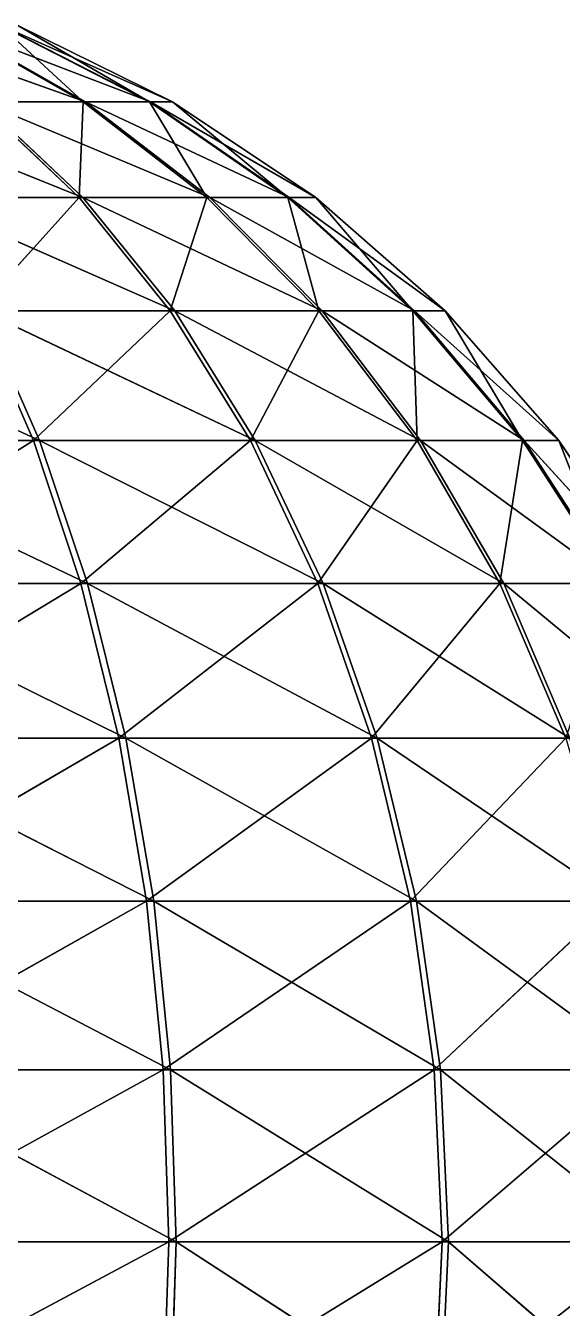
# Model space of a CAD drawing. Header units: metres. Extents: x -221 to 289, y -256 to 250.
# Drawn here: x 71.9 to 112.7, y -5.1 to 92.4 of the extents above; entities that cross this region are included whole.
import ezdxf

# ---------------------------------------------------------------- set-up
doc = ezdxf.new("R2010")
doc.units = ezdxf.units.M

msp = doc.modelspace()

# ---------------------------------------------------------------- linework, layer by layer
for p, q in [((60.225517, 92.38795, -734.4597), (76.46001, 86.60254, -736.57385)), ((66.15254, 92.38795, -780.6738), (76.292786, 86.60254, -786.57355)), ((66.28053, 92.38795, -742.40564), (81.41467, 86.60254, -748.64954)), ((66.28053, 92.38795, -742.40564), (76.46001, 86.60254, -736.57385)), ((70.00641, 92.38795, -771.45703), (76.292786, 86.60254, -786.57355)), ((70.00641, 92.38795, -771.45703), (81.32811, 86.60254, -774.5313)), ((70.07266, 92.38795, -751.648), (83.07509, 86.60254, -761.5961)), ((70.07266, 92.38795, -751.648), (81.41467, 86.60254, -748.64954)), ((71.34349, 92.38795, -761.5569), (81.32811, 86.60254, -774.5313)), ((71.34349, 92.38795, -761.5569), (83.07509, 86.60254, -761.5961)), ((58.22005, 86.60254, -718.2115), (76.26503, 79.335335, -718.52716)), ((68.312256, 86.60254, -796.9023), (76.292786, 86.60254, -786.57355)), ((68.312256, 86.60254, -796.9023), (75.97708, 79.335335, -804.6185)), ((76.46001, 86.60254, -736.57385), (68.54875, 86.60254, -726.192)), ((68.54875, 86.60254, -726.192), (85.897156, 79.335335, -731.1673)), ((68.54875, 86.60254, -726.192), (76.26503, 79.335335, -718.52716)), ((76.292786, 86.60254, -786.57355), (75.97708, 79.335335, -804.6185)), ((76.292786, 86.60254, -786.57355), (81.32811, 86.60254, -774.5313)), ((76.292786, 86.60254, -786.57355), (85.69356, 79.335335, -792.0431)), ((81.41467, 86.60254, -748.64954), (76.46001, 86.60254, -736.57385)), ((76.46001, 86.60254, -736.57385), (91.929565, 79.335335, -745.86975)), ((76.46001, 86.60254, -736.57385), (85.897156, 79.335335, -731.1673)), ((81.32811, 86.60254, -774.5313), (83.07509, 86.60254, -761.5961)), ((81.32811, 86.60254, -774.5313), (85.69356, 79.335335, -792.0431)), ((81.32811, 86.60254, -774.5313), (91.82417, 79.335335, -777.38135)), ((83.07509, 86.60254, -761.5961), (81.41467, 86.60254, -748.64954)), ((81.41467, 86.60254, -748.64954), (93.95117, 79.335335, -761.6325)), ((81.41467, 86.60254, -748.64954), (91.929565, 79.335335, -745.86975)), ((83.07509, 86.60254, -761.5961), (91.82417, 79.335335, -777.38135)), ((83.07509, 86.60254, -761.5961), (93.95117, 79.335335, -761.6325)), ((63.336945, 79.335335, -814.2507), (75.97708, 79.335335, -804.6185)), ((76.26503, 79.335335, -718.52716), (63.689594, 79.335335, -708.8107)), ((63.689594, 79.335335, -708.8107), (83.24231, 70.71068, -711.5964)), ((75.97708, 79.335335, -804.6185), (68.22569, 70.71068, -822.78406)), ((75.97708, 79.335335, -804.6185), (85.69356, 79.335335, -792.0431)), ((75.97708, 79.335335, -804.6185), (82.90785, 70.71068, -811.5958)), ((85.897156, 79.335335, -731.1673), (76.26503, 79.335335, -718.52716)), ((76.26503, 79.335335, -718.52716), (94.43051, 70.71068, -726.27856)), ((76.26503, 79.335335, -718.52716), (83.24231, 70.71068, -711.5964)), ((85.69356, 79.335335, -792.0431), (82.90785, 70.71068, -811.5958)), ((85.69356, 79.335335, -792.0431), (91.82417, 79.335335, -777.38135)), ((85.69356, 79.335335, -792.0431), (94.19402, 70.71068, -796.98883)), ((91.929565, 79.335335, -745.86975), (85.897156, 79.335335, -731.1673)), ((85.897156, 79.335335, -731.1673), (101.43746, 70.71068, -743.35614)), ((85.897156, 79.335335, -731.1673), (94.43051, 70.71068, -726.27856)), ((91.82417, 79.335335, -777.38135), (93.95117, 79.335335, -761.6325)), ((91.82417, 79.335335, -777.38135), (94.19402, 70.71068, -796.98883)), ((91.82417, 79.335335, -777.38135), (101.31504, 70.71068, -779.9585)), ((93.95117, 79.335335, -761.6325), (91.929565, 79.335335, -745.86975)), ((91.929565, 79.335335, -745.86975), (103.78565, 70.71068, -761.6654)), ((91.929565, 79.335335, -745.86975), (101.43746, 70.71068, -743.35614)), ((93.95117, 79.335335, -761.6325), (101.31504, 70.71068, -779.9585)), ((93.95117, 79.335335, -761.6325), (103.78565, 70.71068, -761.6654)), ((51.604973, 70.71068, -693.1892), (72.9726, 60.876144, -692.8555)), ((68.22569, 70.71068, -822.78406), (82.90785, 70.71068, -811.5958)), ((68.22569, 70.71068, -822.78406), (72.513016, 60.876144, -830.2676)), ((83.24231, 70.71068, -711.5964), (68.63532, 70.71068, -700.31024)), ((68.63532, 70.71068, -700.31024), (89.36122, 60.876144, -705.5183)), ((68.63532, 70.71068, -700.31024), (72.9726, 60.876144, -692.8555)), ((82.90785, 70.71068, -811.5958), (72.513016, 60.876144, -830.2676)), ((82.90785, 70.71068, -811.5958), (94.19402, 70.71068, -796.98883)), ((82.90785, 70.71068, -811.5958), (88.98598, 60.876144, -817.7147)), ((94.43051, 70.71068, -726.27856), (83.24231, 70.71068, -711.5964)), ((83.24231, 70.71068, -711.5964), (101.91406, 60.876144, -721.9912)), ((83.24231, 70.71068, -711.5964), (89.36122, 60.876144, -705.5183)), ((94.19402, 70.71068, -796.98883), (88.98598, 60.876144, -817.7147)), ((94.19402, 70.71068, -796.98883), (101.31504, 70.71068, -779.9585)), ((94.19402, 70.71068, -796.98883), (101.648735, 60.876144, -801.3261)), ((101.43746, 70.71068, -743.35614), (94.43051, 70.71068, -726.27856)), ((94.43051, 70.71068, -726.27856), (109.77566, 60.876144, -741.1518)), ((94.43051, 70.71068, -726.27856), (101.91406, 60.876144, -721.9912)), ((101.31504, 70.71068, -779.9585), (103.78565, 70.71068, -761.6654)), ((101.31504, 70.71068, -779.9585), (101.648735, 60.876144, -801.3261)), ((101.31504, 70.71068, -779.9585), (109.63831, 60.876144, -782.21857)), ((103.78565, 70.71068, -761.6654), (101.43746, 70.71068, -743.35614)), ((101.43746, 70.71068, -743.35614), (112.410255, 60.876144, -761.6942)), ((101.43746, 70.71068, -743.35614), (109.77566, 60.876144, -741.1518)), ((103.78565, 70.71068, -761.6654), (109.63831, 60.876144, -782.21857)), ((103.78565, 70.71068, -761.6654), (112.410255, 60.876144, -761.6942)), ((53.352448, 60.876144, -838.1292), (72.513016, 60.876144, -830.2676)), ((72.9726, 60.876144, -692.8555), (53.86505, 60.876144, -684.86597)), ((53.86505, 60.876144, -684.86597), (76.62724, 49.999996, -686.5741)), ((72.513016, 60.876144, -830.2676), (55.209854, 49.999996, -845.155)), ((72.513016, 60.876144, -830.2676), (88.98598, 60.876144, -817.7147)), ((72.513016, 60.876144, -830.2676), (76.12556, 49.999996, -836.5733)), ((89.36122, 60.876144, -705.5183), (72.9726, 60.876144, -692.8555)), ((72.9726, 60.876144, -692.8555), (94.51708, 49.999996, -700.3968)), ((72.9726, 60.876144, -692.8555), (76.62724, 49.999996, -686.5741)), ((88.98598, 60.876144, -817.7147), (76.12556, 49.999996, -836.5733)), ((88.98598, 60.876144, -817.7147), (101.648735, 60.876144, -801.3261)), ((88.98598, 60.876144, -817.7147), (94.10746, 49.999996, -822.8706)), ((101.91406, 60.876144, -721.9912), (89.36122, 60.876144, -705.5183)), ((89.36122, 60.876144, -705.5183), (108.21977, 49.999996, -718.3787)), ((89.36122, 60.876144, -705.5183), (94.51708, 49.999996, -700.3968)), ((101.648735, 60.876144, -801.3261), (94.10746, 49.999996, -822.8706)), ((101.648735, 60.876144, -801.3261), (109.63831, 60.876144, -782.21857)), ((101.648735, 60.876144, -801.3261), (107.93014, 49.999996, -804.9808)), ((109.77566, 60.876144, -741.1518), (101.91406, 60.876144, -721.9912)), ((101.91406, 60.876144, -721.9912), (116.8015, 49.999996, -739.29443)), ((101.91406, 60.876144, -721.9912), (108.21977, 49.999996, -718.3787)), ((109.63831, 60.876144, -782.21857), (107.93014, 49.999996, -804.9808)), ((109.63831, 60.876144, -782.21857), (112.410255, 60.876144, -761.6942)), ((109.63831, 60.876144, -782.21857), (116.651566, 49.999996, -784.1229)), ((112.410255, 60.876144, -761.6942), (109.77566, 60.876144, -741.1518)), ((109.77566, 60.876144, -741.1518), (119.67743, 49.999996, -761.7185)), ((109.77566, 60.876144, -741.1518), (116.8015, 49.999996, -739.29443)), ((112.410255, 60.876144, -761.6942), (116.651566, 49.999996, -784.1229)), ((112.410255, 60.876144, -761.6942), (119.67743, 49.999996, -761.7185)), ((55.209854, 49.999996, -845.155), (76.12556, 49.999996, -836.5733)), ((76.62724, 49.999996, -686.5741), (55.76941, 49.999996, -677.85266)), ((55.76941, 49.999996, -677.85266), (79.53668, 38.26834, -681.5735)), ((76.12556, 49.999996, -836.5733), (56.688526, 38.26834, -850.7483)), ((76.12556, 49.999996, -836.5733), (94.10746, 49.999996, -822.8706)), ((76.12556, 49.999996, -836.5733), (79.00148, 38.26834, -841.59326)), ((94.51708, 49.999996, -700.3968), (76.62724, 49.999996, -686.5741)), ((76.62724, 49.999996, -686.5741), (98.62164, 38.26834, -696.3196)), ((76.62724, 49.999996, -686.5741), (79.53668, 38.26834, -681.5735)), ((94.10746, 49.999996, -822.8706), (79.00148, 38.26834, -841.59326)), ((94.10746, 49.999996, -822.8706), (107.93014, 49.999996, -804.9808)), ((94.10746, 49.999996, -822.8706), (98.18466, 38.26834, -826.97516)), ((108.21977, 49.999996, -718.3787), (94.51708, 49.999996, -700.3968)), ((94.51708, 49.999996, -700.3968), (113.23973, 38.26834, -715.50275)), ((94.51708, 49.999996, -700.3968), (98.62164, 38.26834, -696.3196)), ((107.93014, 49.999996, -804.9808), (98.18466, 38.26834, -826.97516)), ((107.93014, 49.999996, -804.9808), (116.651566, 49.999996, -784.1229)), ((107.93014, 49.999996, -804.9808), (112.93074, 38.26834, -807.8902)), ((116.8015, 49.999996, -739.29443), (108.21977, 49.999996, -718.3787)), ((108.21977, 49.999996, -718.3787), (122.394745, 38.26834, -737.81573)), ((108.21977, 49.999996, -718.3787), (113.23973, 38.26834, -715.50275)), ((56.688526, 38.26834, -850.7483), (79.00148, 38.26834, -841.59326)), ((79.53668, 38.26834, -681.5735), (57.28547, 38.26834, -672.2695)), ((57.28547, 38.26834, -672.2695), (81.65117, 25.881907, -677.9393)), ((79.00148, 38.26834, -841.59326), (57.763176, 25.881907, -854.81323)), ((79.00148, 38.26834, -841.59326), (98.18466, 38.26834, -826.97516)), ((79.00148, 38.26834, -841.59326), (81.09161, 25.881907, -845.2416)), ((98.62164, 38.26834, -696.3196), (79.53668, 38.26834, -681.5735)), ((79.53668, 38.26834, -681.5735), (101.60469, 25.881907, -693.35645)), ((79.53668, 38.26834, -681.5735), (81.65117, 25.881907, -677.9393)), ((98.18466, 38.26834, -826.97516), (81.09161, 25.881907, -845.2416)), ((98.18466, 38.26834, -826.97516), (112.93074, 38.26834, -807.8902)), ((98.18466, 38.26834, -826.97516), (101.14781, 25.881907, -829.95825)), ((113.23973, 38.26834, -715.50275), (98.62164, 38.26834, -696.3196)), ((98.62164, 38.26834, -696.3196), (116.888054, 25.881907, -713.41266)), ((98.62164, 38.26834, -696.3196), (101.60469, 25.881907, -693.35645)), ((112.93074, 38.26834, -807.8902), (101.14781, 25.881907, -829.95825)), ((57.763176, 25.881907, -854.81323), (81.09161, 25.881907, -845.2416)), ((81.65117, 25.881907, -677.9393), (58.387283, 25.881907, -668.21173)), ((58.387283, 25.881907, -668.21173), (82.9345, 13.052625, -675.7335)), ((81.09161, 25.881907, -845.2416), (58.415405, 13.052625, -857.2804)), ((81.09161, 25.881907, -845.2416), (101.14781, 25.881907, -829.95825)), ((81.09161, 25.881907, -845.2416), (82.36017, 13.052625, -847.4559)), ((101.60469, 25.881907, -693.35645), (81.65117, 25.881907, -677.9393)), ((81.65117, 25.881907, -677.9393), (103.415184, 13.052625, -691.55804)), ((81.65117, 25.881907, -677.9393), (82.9345, 13.052625, -675.7335)), ((101.14781, 25.881907, -829.95825), (82.36017, 13.052625, -847.4559)), ((101.14781, 25.881907, -829.95825), (116.565, 25.881907, -810.0047)), ((101.14781, 25.881907, -829.95825), (102.946236, 13.052625, -831.76874)), ((116.888054, 25.881907, -713.41266), (101.60469, 25.881907, -693.35645)), ((101.60469, 25.881907, -693.35645), (119.102325, 13.052625, -712.1441)), ((101.60469, 25.881907, -693.35645), (103.415184, 13.052625, -691.55804)), ((116.565, 25.881907, -810.0047), (102.946236, 13.052625, -831.76874)), ((58.415405, 13.052625, -857.2804), (82.36017, 13.052625, -847.4559)), ((82.36017, 13.052625, -847.4559), (58.634068, -0.000004, -858.1075)), ((82.9345, 13.052625, -675.7335), (59.056, 13.052625, -665.749)), ((59.056, 13.052625, -665.749), (83.36474, -0.000004, -674.9941)), ((82.36017, 13.052625, -847.4559), (102.946236, 13.052625, -831.76874)), ((82.36017, 13.052625, -847.4559), (82.78544, -0.000004, -848.1982)), ((102.946236, 13.052625, -831.76874), (82.78544, -0.000004, -848.1982)), ((103.415184, 13.052625, -691.55804), (82.9345, 13.052625, -675.7335)), ((82.9345, 13.052625, -675.7335), (104.02215, -0.000004, -690.9551)), ((82.9345, 13.052625, -675.7335), (83.36474, -0.000004, -674.9941)), ((102.946236, 13.052625, -831.76874), (118.770744, 13.052625, -811.288)), ((102.946236, 13.052625, -831.76874), (103.54916, -0.000004, -832.3757)), ((119.102325, 13.052625, -712.1441), (103.415184, 13.052625, -691.55804)), ((103.415184, 13.052625, -691.55804), (119.84465, -0.000004, -711.7188)), ((103.415184, 13.052625, -691.55804), (104.02215, -0.000004, -690.9551)), ((118.770744, 13.052625, -811.288), (103.54916, -0.000004, -832.3757)), ((82.78544, -0.000004, -848.1982), (58.41541, -13.052622, -857.2804)), ((58.634068, -0.000004, -858.1075), (82.78544, -0.000004, -848.1982)), ((83.36474, -0.000004, -674.9941), (59.28019, -0.000004, -664.9234)), ((82.78544, -0.000004, -848.1982), (82.36017, -13.052622, -847.4559)), ((103.54916, -0.000004, -832.3757), (82.36017, -13.052622, -847.4559)), ((82.78544, -0.000004, -848.1982), (103.54916, -0.000004, -832.3757)), ((83.36474, -0.000004, -674.9941), (82.93451, -13.052622, -675.7335)), ((104.02215, -0.000004, -690.9551), (83.36474, -0.000004, -674.9941)), ((83.36474, -0.000004, -674.9941), (103.415184, -13.052622, -691.55804)), ((103.54916, -0.000004, -832.3757), (102.946236, -13.052622, -831.76874)), ((104.02215, -0.000004, -690.9551), (103.415184, -13.052622, -691.55804)), ((103.54916, -0.000004, -832.3757), (119.5102, -0.000004, -811.71826)), ((119.84465, -0.000004, -711.7188), (104.02215, -0.000004, -690.9551)), ((104.02215, -0.000004, -690.9551), (119.10233, -13.052622, -712.1441))]:
    msp.add_line(p, q)
for points in [[(76.46001, 86.60254, -736.57385), (66.28053, 92.38795, -742.40564), (60.225517, 92.38795, -734.4597), (60.225616, 92.38805, -734.4596)], [(76.46001, 86.60254, -736.57385), (60.225517, 92.38795, -734.4597), (68.54875, 86.60254, -726.192), (68.54885, 86.60264, -726.1919)], [(76.292786, 86.60254, -786.57355), (66.15254, 92.38795, -780.6738), (70.00641, 92.38795, -771.45703), (70.00651, 92.38805, -771.4569)], [(68.312256, 86.60254, -796.9023), (66.15254, 92.38795, -780.6738), (76.292786, 86.60254, -786.57355), (76.292885, 86.60264, -786.5734)], [(81.41467, 86.60254, -748.64954), (70.07266, 92.38795, -751.648), (66.28053, 92.38795, -742.40564), (66.28063, 92.38805, -742.4055)], [(81.41467, 86.60254, -748.64954), (66.28053, 92.38795, -742.40564), (76.46001, 86.60254, -736.57385), (76.460106, 86.60264, -736.5737)], [(81.32811, 86.60254, -774.5313), (70.00641, 92.38795, -771.45703), (71.34349, 92.38795, -761.5569), (71.34359, 92.38805, -761.55676)], [(76.292786, 86.60254, -786.57355), (70.00641, 92.38795, -771.45703), (81.32811, 86.60254, -774.5313), (81.32821, 86.60264, -774.5312)], [(83.07509, 86.60254, -761.5961), (71.34349, 92.38795, -761.5569), (70.07266, 92.38795, -751.648), (70.07276, 92.38805, -751.6479)], [(83.07509, 86.60254, -761.5961), (70.07266, 92.38795, -751.648), (81.41467, 86.60254, -748.64954), (81.41477, 86.60264, -748.6494)], [(81.32811, 86.60254, -774.5313), (71.34349, 92.38795, -761.5569), (83.07509, 86.60254, -761.5961), (83.07519, 86.60264, -761.596)], [(76.26503, 79.335335, -718.52716), (68.54875, 86.60254, -726.192), (58.22005, 86.60254, -718.2115), (58.22015, 86.60264, -718.21136)], [(76.26503, 79.335335, -718.52716), (58.22005, 86.60254, -718.2115), (63.689594, 79.335335, -708.8107), (63.689693, 79.335434, -708.8106)], [(63.336945, 79.335335, -814.2507), (68.312256, 86.60254, -796.9023), (75.97708, 79.335335, -804.6185), (75.97718, 79.335434, -804.6184)], [(75.97708, 79.335335, -804.6185), (68.312256, 86.60254, -796.9023), (76.292786, 86.60254, -786.57355), (76.292885, 86.60264, -786.5734)], [(85.897156, 79.335335, -731.1673), (76.46001, 86.60254, -736.57385), (68.54875, 86.60254, -726.192), (68.54885, 86.60264, -726.1919)], [(85.897156, 79.335335, -731.1673), (68.54875, 86.60254, -726.192), (76.26503, 79.335335, -718.52716), (76.26513, 79.335434, -718.52704)], [(75.97708, 79.335335, -804.6185), (76.292786, 86.60254, -786.57355), (85.69356, 79.335335, -792.0431), (85.69366, 79.335434, -792.04297)], [(85.69356, 79.335335, -792.0431), (76.292786, 86.60254, -786.57355), (81.32811, 86.60254, -774.5313), (81.32821, 86.60264, -774.5312)], [(91.929565, 79.335335, -745.86975), (81.41467, 86.60254, -748.64954), (76.46001, 86.60254, -736.57385), (76.460106, 86.60264, -736.5737)], [(91.929565, 79.335335, -745.86975), (76.46001, 86.60254, -736.57385), (85.897156, 79.335335, -731.1673), (85.897255, 79.335434, -731.1672)], [(91.82417, 79.335335, -777.38135), (81.32811, 86.60254, -774.5313), (83.07509, 86.60254, -761.5961), (83.07519, 86.60264, -761.596)], [(85.69356, 79.335335, -792.0431), (81.32811, 86.60254, -774.5313), (91.82417, 79.335335, -777.38135), (91.82427, 79.335434, -777.3812)], [(93.95117, 79.335335, -761.6325), (83.07509, 86.60254, -761.5961), (81.41467, 86.60254, -748.64954), (81.41477, 86.60264, -748.6494)], [(93.95117, 79.335335, -761.6325), (81.41467, 86.60254, -748.64954), (91.929565, 79.335335, -745.86975), (91.929665, 79.335434, -745.8696)], [(91.82417, 79.335335, -777.38135), (83.07509, 86.60254, -761.5961), (93.95117, 79.335335, -761.6325), (93.95127, 79.335434, -761.6324)], [(68.22569, 70.71068, -822.78406), (63.336945, 79.335335, -814.2507), (75.97708, 79.335335, -804.6185), (75.97718, 79.335434, -804.6184)], [(83.24231, 70.71068, -711.5964), (76.26503, 79.335335, -718.52716), (63.689594, 79.335335, -708.8107), (63.689693, 79.335434, -708.8106)], [(83.24231, 70.71068, -711.5964), (63.689594, 79.335335, -708.8107), (68.63532, 70.71068, -700.31024), (68.63542, 70.71078, -700.3101)], [(68.22569, 70.71068, -822.78406), (75.97708, 79.335335, -804.6185), (82.90785, 70.71068, -811.5958), (82.90795, 70.71078, -811.5957)], [(82.90785, 70.71068, -811.5958), (75.97708, 79.335335, -804.6185), (85.69356, 79.335335, -792.0431), (85.69366, 79.335434, -792.04297)], [(94.43051, 70.71068, -726.27856), (85.897156, 79.335335, -731.1673), (76.26503, 79.335335, -718.52716), (76.26513, 79.335434, -718.52704)], [(94.43051, 70.71068, -726.27856), (76.26503, 79.335335, -718.52716), (83.24231, 70.71068, -711.5964), (83.24241, 70.71078, -711.59625)], [(82.90785, 70.71068, -811.5958), (85.69356, 79.335335, -792.0431), (94.19402, 70.71068, -796.98883), (94.19412, 70.71078, -796.9887)], [(94.19402, 70.71068, -796.98883), (85.69356, 79.335335, -792.0431), (91.82417, 79.335335, -777.38135), (91.82427, 79.335434, -777.3812)], [(101.43746, 70.71068, -743.35614), (91.929565, 79.335335, -745.86975), (85.897156, 79.335335, -731.1673), (85.897255, 79.335434, -731.1672)], [(101.43746, 70.71068, -743.35614), (85.897156, 79.335335, -731.1673), (94.43051, 70.71068, -726.27856), (94.43061, 70.71078, -726.27844)], [(101.31504, 70.71068, -779.9585), (91.82417, 79.335335, -777.38135), (93.95117, 79.335335, -761.6325), (93.95127, 79.335434, -761.6324)], [(94.19402, 70.71068, -796.98883), (91.82417, 79.335335, -777.38135), (101.31504, 70.71068, -779.9585), (101.31514, 70.71078, -779.9584)], [(103.78565, 70.71068, -761.6654), (93.95117, 79.335335, -761.6325), (91.929565, 79.335335, -745.86975), (91.929665, 79.335434, -745.8696)], [(103.78565, 70.71068, -761.6654), (91.929565, 79.335335, -745.86975), (101.43746, 70.71068, -743.35614), (101.43756, 70.71078, -743.356)], [(101.31504, 70.71068, -779.9585), (93.95117, 79.335335, -761.6325), (103.78565, 70.71068, -761.6654), (103.78575, 70.71078, -761.6653)], [(72.9726, 60.876144, -692.8555), (68.63532, 70.71068, -700.31024), (51.604973, 70.71068, -693.1892), (51.605072, 70.71078, -693.1891)], [(72.9726, 60.876144, -692.8555), (51.604973, 70.71068, -693.1892), (53.86505, 60.876144, -684.86597), (53.86515, 60.876244, -684.86584)], [(53.352448, 60.876144, -838.1292), (68.22569, 70.71068, -822.78406), (72.513016, 60.876144, -830.2676), (72.513115, 60.876244, -830.26746)], [(72.513016, 60.876144, -830.2676), (68.22569, 70.71068, -822.78406), (82.90785, 70.71068, -811.5958), (82.90795, 70.71078, -811.5957)], [(89.36122, 60.876144, -705.5183), (83.24231, 70.71068, -711.5964), (68.63532, 70.71068, -700.31024), (68.63542, 70.71078, -700.3101)], [(89.36122, 60.876144, -705.5183), (68.63532, 70.71068, -700.31024), (72.9726, 60.876144, -692.8555), (72.9727, 60.876244, -692.8554)], [(72.513016, 60.876144, -830.2676), (82.90785, 70.71068, -811.5958), (88.98598, 60.876144, -817.7147), (88.98608, 60.876244, -817.7146)], [(88.98598, 60.876144, -817.7147), (82.90785, 70.71068, -811.5958), (94.19402, 70.71068, -796.98883), (94.19412, 70.71078, -796.9887)], [(101.91406, 60.876144, -721.9912), (94.43051, 70.71068, -726.27856), (83.24231, 70.71068, -711.5964), (83.24241, 70.71078, -711.59625)], [(101.91406, 60.876144, -721.9912), (83.24231, 70.71068, -711.5964), (89.36122, 60.876144, -705.5183), (89.36132, 60.876244, -705.5182)], [(88.98598, 60.876144, -817.7147), (94.19402, 70.71068, -796.98883), (101.648735, 60.876144, -801.3261), (101.648834, 60.876244, -801.326)], [(101.648735, 60.876144, -801.3261), (94.19402, 70.71068, -796.98883), (101.31504, 70.71068, -779.9585), (101.31514, 70.71078, -779.9584)], [(109.77566, 60.876144, -741.1518), (101.43746, 70.71068, -743.35614), (94.43051, 70.71068, -726.27856), (94.43061, 70.71078, -726.27844)], [(109.77566, 60.876144, -741.1518), (94.43051, 70.71068, -726.27856), (101.91406, 60.876144, -721.9912), (101.91416, 60.876244, -721.9911)], [(109.63831, 60.876144, -782.21857), (101.31504, 70.71068, -779.9585), (103.78565, 70.71068, -761.6654), (103.78575, 70.71078, -761.6653)], [(101.648735, 60.876144, -801.3261), (101.31504, 70.71068, -779.9585), (109.63831, 60.876144, -782.21857), (109.63841, 60.876244, -782.21844)], [(112.410255, 60.876144, -761.6942), (103.78565, 70.71068, -761.6654), (101.43746, 70.71068, -743.35614), (101.43756, 70.71078, -743.356)], [(112.410255, 60.876144, -761.6942), (101.43746, 70.71068, -743.35614), (109.77566, 60.876144, -741.1518), (109.77576, 60.876244, -741.1517)], [(109.63831, 60.876144, -782.21857), (103.78565, 70.71068, -761.6654), (112.410255, 60.876144, -761.6942), (112.410355, 60.876244, -761.6941)], [(55.209854, 49.999996, -845.155), (53.352448, 60.876144, -838.1292), (72.513016, 60.876144, -830.2676), (72.513115, 60.876244, -830.26746)], [(76.62724, 49.999996, -686.5741), (72.9726, 60.876144, -692.8555), (53.86505, 60.876144, -684.86597), (53.86515, 60.876244, -684.86584)], [(76.62724, 49.999996, -686.5741), (53.86505, 60.876144, -684.86597), (55.76941, 49.999996, -677.85266), (55.76951, 50.000095, -677.85254)], [(55.209854, 49.999996, -845.155), (72.513016, 60.876144, -830.2676), (76.12556, 49.999996, -836.5733), (76.125656, 50.000095, -836.5732)], [(76.12556, 49.999996, -836.5733), (72.513016, 60.876144, -830.2676), (88.98598, 60.876144, -817.7147), (88.98608, 60.876244, -817.7146)], [(94.51708, 49.999996, -700.3968), (89.36122, 60.876144, -705.5183), (72.9726, 60.876144, -692.8555), (72.9727, 60.876244, -692.8554)], [(94.51708, 49.999996, -700.3968), (72.9726, 60.876144, -692.8555), (76.62724, 49.999996, -686.5741), (76.62734, 50.000095, -686.574)], [(76.12556, 49.999996, -836.5733), (88.98598, 60.876144, -817.7147), (94.10746, 49.999996, -822.8706), (94.10756, 50.000095, -822.8705)], [(94.10746, 49.999996, -822.8706), (88.98598, 60.876144, -817.7147), (101.648735, 60.876144, -801.3261), (101.648834, 60.876244, -801.326)], [(108.21977, 49.999996, -718.3787), (101.91406, 60.876144, -721.9912), (89.36122, 60.876144, -705.5183), (89.36132, 60.876244, -705.5182)], [(108.21977, 49.999996, -718.3787), (89.36122, 60.876144, -705.5183), (94.51708, 49.999996, -700.3968), (94.51718, 50.000095, -700.39667)], [(94.10746, 49.999996, -822.8706), (101.648735, 60.876144, -801.3261), (107.93014, 49.999996, -804.9808), (107.93024, 50.000095, -804.98065)], [(107.93014, 49.999996, -804.9808), (101.648735, 60.876144, -801.3261), (109.63831, 60.876144, -782.21857), (109.63841, 60.876244, -782.21844)], [(116.8015, 49.999996, -739.29443), (109.77566, 60.876144, -741.1518), (101.91406, 60.876144, -721.9912), (101.91416, 60.876244, -721.9911)], [(116.8015, 49.999996, -739.29443), (101.91406, 60.876144, -721.9912), (108.21977, 49.999996, -718.3787), (108.21987, 50.000095, -718.3786)], [(107.93014, 49.999996, -804.9808), (109.63831, 60.876144, -782.21857), (116.651566, 49.999996, -784.1229), (116.651665, 50.000095, -784.1228)], [(116.651566, 49.999996, -784.1229), (109.63831, 60.876144, -782.21857), (112.410255, 60.876144, -761.6942), (112.410355, 60.876244, -761.6941)], [(119.67743, 49.999996, -761.7185), (112.410255, 60.876144, -761.6942), (109.77566, 60.876144, -741.1518), (109.77576, 60.876244, -741.1517)], [(119.67743, 49.999996, -761.7185), (109.77566, 60.876144, -741.1518), (116.8015, 49.999996, -739.29443), (116.8016, 50.000095, -739.2943)], [(116.651566, 49.999996, -784.1229), (112.410255, 60.876144, -761.6942), (119.67743, 49.999996, -761.7185), (119.67753, 50.000095, -761.7184)], [(56.688526, 38.26834, -850.7483), (55.209854, 49.999996, -845.155), (76.12556, 49.999996, -836.5733), (76.125656, 50.000095, -836.5732)], [(79.53668, 38.26834, -681.5735), (76.62724, 49.999996, -686.5741), (55.76941, 49.999996, -677.85266), (55.76951, 50.000095, -677.85254)], [(79.53668, 38.26834, -681.5735), (55.76941, 49.999996, -677.85266), (57.28547, 38.26834, -672.2695), (57.28557, 38.26844, -672.26935)], [(56.688526, 38.26834, -850.7483), (76.12556, 49.999996, -836.5733), (79.00148, 38.26834, -841.59326), (79.00158, 38.26844, -841.59314)], [(79.00148, 38.26834, -841.59326), (76.12556, 49.999996, -836.5733), (94.10746, 49.999996, -822.8706), (94.10756, 50.000095, -822.8705)], [(98.62164, 38.26834, -696.3196), (94.51708, 49.999996, -700.3968), (76.62724, 49.999996, -686.5741), (76.62734, 50.000095, -686.574)], [(98.62164, 38.26834, -696.3196), (76.62724, 49.999996, -686.5741), (79.53668, 38.26834, -681.5735), (79.53678, 38.26844, -681.57336)], [(79.00148, 38.26834, -841.59326), (94.10746, 49.999996, -822.8706), (98.18466, 38.26834, -826.97516), (98.18476, 38.26844, -826.97504)], [(98.18466, 38.26834, -826.97516), (94.10746, 49.999996, -822.8706), (107.93014, 49.999996, -804.9808), (107.93024, 50.000095, -804.98065)], [(113.23973, 38.26834, -715.50275), (108.21977, 49.999996, -718.3787), (94.51708, 49.999996, -700.3968), (94.51718, 50.000095, -700.39667)], [(113.23973, 38.26834, -715.50275), (94.51708, 49.999996, -700.3968), (98.62164, 38.26834, -696.3196), (98.62174, 38.26844, -696.31946)], [(98.18466, 38.26834, -826.97516), (107.93014, 49.999996, -804.9808), (112.93074, 38.26834, -807.8902), (112.93084, 38.26844, -807.8901)], [(112.93074, 38.26834, -807.8902), (107.93014, 49.999996, -804.9808), (116.651566, 49.999996, -784.1229), (116.651665, 50.000095, -784.1228)], [(122.394745, 38.26834, -737.81573), (116.8015, 49.999996, -739.29443), (108.21977, 49.999996, -718.3787), (108.21987, 50.000095, -718.3786)], [(122.394745, 38.26834, -737.81573), (108.21977, 49.999996, -718.3787), (113.23973, 38.26834, -715.50275), (113.23983, 38.26844, -715.5026)], [(57.763176, 25.881907, -854.81323), (56.688526, 38.26834, -850.7483), (79.00148, 38.26834, -841.59326), (79.00158, 38.26844, -841.59314)], [(81.65117, 25.881907, -677.9393), (79.53668, 38.26834, -681.5735), (57.28547, 38.26834, -672.2695), (57.28557, 38.26844, -672.26935)], [(81.65117, 25.881907, -677.9393), (57.28547, 38.26834, -672.2695), (58.387283, 25.881907, -668.21173), (58.387383, 25.882006, -668.2116)], [(57.763176, 25.881907, -854.81323), (79.00148, 38.26834, -841.59326), (81.09161, 25.881907, -845.2416), (81.09171, 25.882006, -845.24146)], [(81.09161, 25.881907, -845.2416), (79.00148, 38.26834, -841.59326), (98.18466, 38.26834, -826.97516), (98.18476, 38.26844, -826.97504)], [(101.60469, 25.881907, -693.35645), (98.62164, 38.26834, -696.3196), (79.53668, 38.26834, -681.5735), (79.53678, 38.26844, -681.57336)], [(101.60469, 25.881907, -693.35645), (79.53668, 38.26834, -681.5735), (81.65117, 25.881907, -677.9393), (81.65127, 25.882006, -677.93915)], [(81.09161, 25.881907, -845.2416), (98.18466, 38.26834, -826.97516), (101.14781, 25.881907, -829.95825), (101.14791, 25.882006, -829.9581)], [(101.14781, 25.881907, -829.95825), (98.18466, 38.26834, -826.97516), (112.93074, 38.26834, -807.8902), (112.93084, 38.26844, -807.8901)], [(116.888054, 25.881907, -713.41266), (113.23973, 38.26834, -715.50275), (98.62164, 38.26834, -696.3196), (98.62174, 38.26844, -696.31946)], [(116.888054, 25.881907, -713.41266), (98.62164, 38.26834, -696.3196), (101.60469, 25.881907, -693.35645), (101.60479, 25.882006, -693.3563)], [(101.14781, 25.881907, -829.95825), (112.93074, 38.26834, -807.8902), (116.565, 25.881907, -810.0047), (116.5651, 25.882006, -810.0046)], [(58.415405, 13.052625, -857.2804), (57.763176, 25.881907, -854.81323), (81.09161, 25.881907, -845.2416), (81.09171, 25.882006, -845.24146)], [(82.9345, 13.052625, -675.7335), (81.65117, 25.881907, -677.9393), (58.387283, 25.881907, -668.21173), (58.387383, 25.882006, -668.2116)], [(82.9345, 13.052625, -675.7335), (58.387283, 25.881907, -668.21173), (59.056, 13.052625, -665.749), (59.0561, 13.052725, -665.7489)], [(58.415405, 13.052625, -857.2804), (81.09161, 25.881907, -845.2416), (82.36017, 13.052625, -847.4559), (82.36027, 13.052725, -847.45575)], [(82.36017, 13.052625, -847.4559), (81.09161, 25.881907, -845.2416), (101.14781, 25.881907, -829.95825), (101.14791, 25.882006, -829.9581)], [(103.415184, 13.052625, -691.55804), (101.60469, 25.881907, -693.35645), (81.65117, 25.881907, -677.9393), (81.65127, 25.882006, -677.93915)], [(103.415184, 13.052625, -691.55804), (81.65117, 25.881907, -677.9393), (82.9345, 13.052625, -675.7335), (82.9346, 13.052725, -675.7334)], [(82.36017, 13.052625, -847.4559), (101.14781, 25.881907, -829.95825), (102.946236, 13.052625, -831.76874), (102.946335, 13.052725, -831.7686)], [(102.946236, 13.052625, -831.76874), (101.14781, 25.881907, -829.95825), (116.565, 25.881907, -810.0047), (116.5651, 25.882006, -810.0046)], [(119.102325, 13.052625, -712.1441), (116.888054, 25.881907, -713.41266), (101.60469, 25.881907, -693.35645), (101.60479, 25.882006, -693.3563)], [(119.102325, 13.052625, -712.1441), (101.60469, 25.881907, -693.35645), (103.415184, 13.052625, -691.55804), (103.41528, 13.052725, -691.5579)], [(102.946236, 13.052625, -831.76874), (116.565, 25.881907, -810.0047), (118.770744, 13.052625, -811.288), (118.77084, 13.052725, -811.2879)], [(58.634068, -0.000004, -858.1075), (58.415405, 13.052625, -857.2804), (82.36017, 13.052625, -847.4559), (82.36027, 13.052725, -847.45575)], [(58.634068, -0.000004, -858.1075), (82.36017, 13.052625, -847.4559), (82.78544, -0.000004, -848.1982), (82.78554, 0.000096, -848.19806)], [(83.36474, -0.000004, -674.9941), (82.9345, 13.052625, -675.7335), (59.056, 13.052625, -665.749), (59.0561, 13.052725, -665.7489)], [(83.36474, -0.000004, -674.9941), (59.056, 13.052625, -665.749), (59.28019, -0.000004, -664.9234), (59.28029, 0.000096, -664.9233)], [(82.78544, -0.000004, -848.1982), (82.36017, 13.052625, -847.4559), (102.946236, 13.052625, -831.76874), (102.946335, 13.052725, -831.7686)], [(82.78544, -0.000004, -848.1982), (102.946236, 13.052625, -831.76874), (103.54916, -0.000004, -832.3757), (103.549255, 0.000096, -832.37555)], [(104.02215, -0.000004, -690.9551), (103.415184, 13.052625, -691.55804), (82.9345, 13.052625, -675.7335), (82.9346, 13.052725, -675.7334)], [(104.02215, -0.000004, -690.9551), (82.9345, 13.052625, -675.7335), (83.36474, -0.000004, -674.9941), (83.36484, 0.000096, -674.99396)], [(103.54916, -0.000004, -832.3757), (102.946236, 13.052625, -831.76874), (118.770744, 13.052625, -811.288), (118.77084, 13.052725, -811.2879)], [(119.84465, -0.000004, -711.7188), (119.102325, 13.052625, -712.1441), (103.415184, 13.052625, -691.55804), (103.41528, 13.052725, -691.5579)], [(119.84465, -0.000004, -711.7188), (103.415184, 13.052625, -691.55804), (104.02215, -0.000004, -690.9551), (104.02225, 0.000096, -690.95496)], [(103.54916, -0.000004, -832.3757), (118.770744, 13.052625, -811.288), (119.5102, -0.000004, -811.71826), (119.5103, 0.000096, -811.71814)], [(58.41541, -13.052622, -857.2804), (58.634068, -0.000004, -858.1075), (82.78544, -0.000004, -848.1982), (82.78554, 0.000096, -848.19806)], [(82.93451, -13.052622, -675.7335), (83.36474, -0.000004, -674.9941), (59.28019, -0.000004, -664.9234), (59.28029, 0.000096, -664.9233)], [(82.36017, -13.052622, -847.4559), (82.78544, -0.000004, -848.1982), (103.54916, -0.000004, -832.3757), (103.549255, 0.000096, -832.37555)], [(103.415184, -13.052622, -691.55804), (104.02215, -0.000004, -690.9551), (83.36474, -0.000004, -674.9941), (83.36484, 0.000096, -674.99396)], [(102.946236, -13.052622, -831.76874), (103.54916, -0.000004, -832.3757), (119.5102, -0.000004, -811.71826), (119.5103, 0.000096, -811.71814)], [(119.10233, -13.052622, -712.1441), (119.84465, -0.000004, -711.7188), (104.02215, -0.000004, -690.9551), (104.02225, 0.000096, -690.95496)], [(58.41541, -13.052622, -857.2804), (82.78544, -0.000004, -848.1982), (82.36017, -13.052622, -847.4559), (82.36027, -13.052522, -847.45575)], [(82.93451, -13.052622, -675.7335), (59.28019, -0.000004, -664.9234), (59.056007, -13.052622, -665.749), (59.056107, -13.052522, -665.7489)], [(82.36017, -13.052622, -847.4559), (103.54916, -0.000004, -832.3757), (102.946236, -13.052622, -831.76874), (102.946335, -13.052522, -831.7686)], [(103.415184, -13.052622, -691.55804), (83.36474, -0.000004, -674.9941), (82.93451, -13.052622, -675.7335), (82.93461, -13.052522, -675.7334)], [(102.946236, -13.052622, -831.76874), (119.5102, -0.000004, -811.71826), (118.77075, -13.052622, -811.288), (118.77085, -13.052522, -811.2879)], [(119.10233, -13.052622, -712.1441), (104.02215, -0.000004, -690.9551), (103.415184, -13.052622, -691.55804), (103.41528, -13.052522, -691.5579)]]:
    msp.add_3dface(points)

doc.saveas('drawing.dxf')
